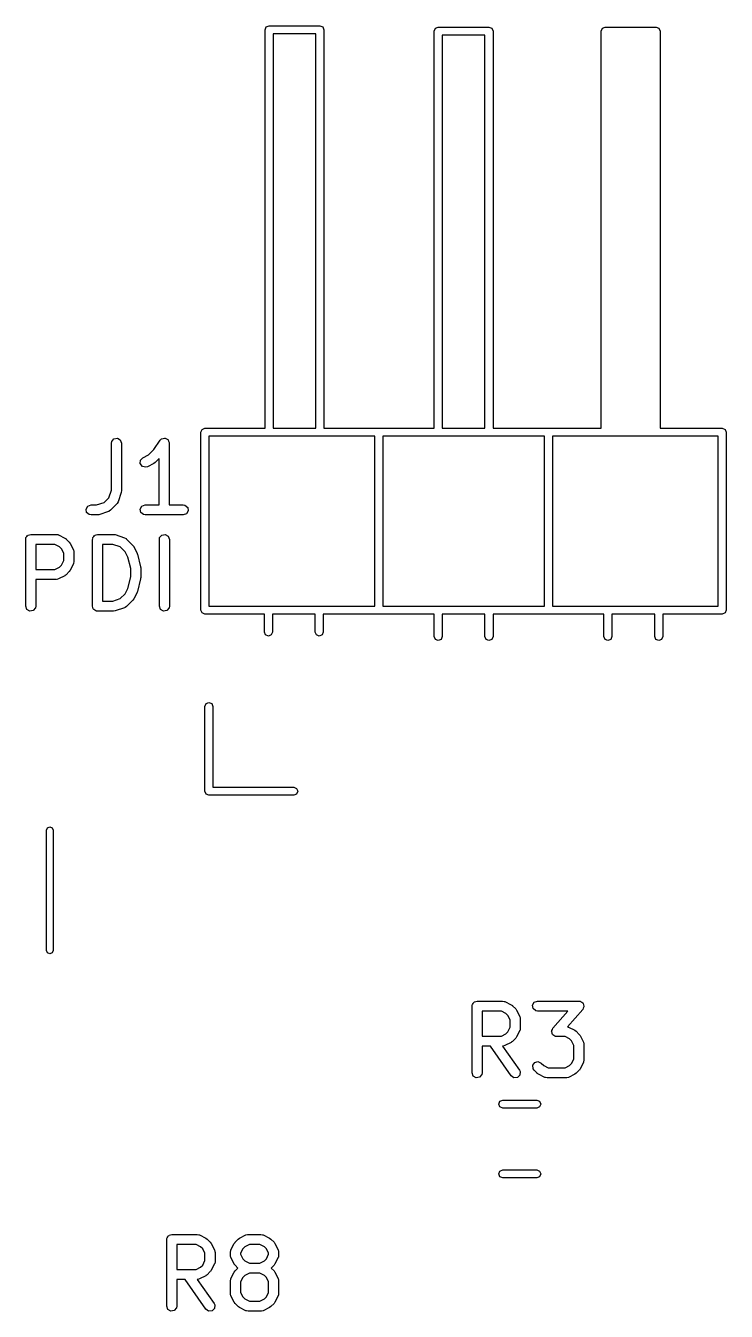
# Model space of a CAD drawing. Extents: x 89.2 to 114.3, y -90.3 to -50.9.
# Drawn here: x 103.84 to 114.32, y -70.15 to -50.92 of the extents above; entities that cross this region are included whole.
import ezdxf

# ---------------------------------------------------------------- set-up
doc = ezdxf.new("R2010")
doc.units = 0
doc.layers.add('BLACK', color=7, linetype='CONTINUOUS')

msp = doc.modelspace()

# ---------------------------------------------------------------- linework, layer by layer
at = {"layer": 'BLACK', "linetype": 'CONTINUOUS'}
for p, q in [((107.42, -50.98), (107.438, -50.9376)), ((107.438, -50.9376), (107.48, -50.92)), ((107.48, -50.92), (108.24, -50.92)), ((108.24, -50.92), (108.282, -50.9376)), ((108.282, -50.9376), (108.3, -50.98)), ((109.968, -50.9576), (110.01, -50.94)), ((110.01, -50.94), (110.77, -50.94)), ((110.77, -50.94), (110.812, -50.9576)), ((112.468, -50.9576), (112.51, -50.94)), ((112.51, -50.94), (113.27, -50.94)), ((113.27, -50.94), (113.312, -50.9576)), ((107.42, -56.94), (107.42, -50.98)), ((107.54, -51.04), (107.54, -56.94)), ((108.18, -51.04), (107.54, -51.04)), ((108.18, -56.94), (108.18, -51.04)), ((108.3, -50.98), (108.3, -56.94)), ((109.95, -51), (109.968, -50.9576)), ((109.95, -56.94), (109.95, -51)), ((110.07, -51.06), (110.07, -56.94)), ((110.71, -51.06), (110.07, -51.06)), ((110.71, -56.94), (110.71, -51.06)), ((110.812, -50.9576), (110.83, -51)), ((110.83, -51), (110.83, -56.94)), ((112.45, -51), (112.468, -50.9576)), ((112.45, -56.94), (112.45, -51)), ((113.312, -50.9576), (113.33, -51)), ((113.33, -51), (113.33, -56.94)), ((105.126, -57.1367), (105.159, -57.0974)), ((105.159, -57.0974), (105.21, -57.0885)), ((105.21, -57.0885), (105.254, -57.1142)), ((105.849, -57.1208), (105.867, -57.1019)), ((105.867, -57.1019), (105.871, -57.1007)), ((105.871, -57.1007), (105.873, -57.0974)), ((105.873, -57.0974), (105.895, -57.0936)), ((105.895, -57.0936), (105.916, -57.0875)), ((105.916, -57.0875), (105.92, -57.0893)), ((105.92, -57.0893), (105.924, -57.0885)), ((105.924, -57.0885), (105.943, -57.0994)), ((105.943, -57.0994), (105.963, -57.1081)), ((106.46, -57), (106.478, -56.9576)), ((106.46, -59.66), (106.46, -57)), ((106.478, -56.9576), (106.52, -56.94)), ((106.52, -56.94), (107.42, -56.94)), ((106.58, -57.06), (106.58, -59.6)), ((109.06, -57.06), (106.58, -57.06)), ((107.54, -56.94), (108.18, -56.94)), ((108.3, -56.94), (109.95, -56.94)), ((109.06, -59.6), (109.06, -57.06)), ((111.6, -57.06), (109.18, -57.06)), ((109.18, -57.06), (109.18, -59.6)), ((110.07, -56.94), (110.71, -56.94)), ((110.83, -56.94), (112.45, -56.94)), ((111.6, -59.6), (111.6, -57.06)), ((114.2, -57.06), (111.72, -57.06)), ((111.72, -57.06), (111.72, -59.6)), ((113.33, -56.94), (114.26, -56.94)), ((114.2, -59.6), (114.2, -57.06)), ((114.26, -56.94), (114.302, -56.9576)), ((114.302, -56.9576), (114.32, -57)), ((114.32, -57), (114.32, -59.66)), ((105.122, -57.1624), (105.126, -57.1367)), ((105.122, -57.8645), (105.122, -57.1624)), ((105.254, -57.1142), (105.272, -57.1624)), ((105.272, -57.1624), (105.272, -57.8767)), ((105.676, -57.3388), (105.757, -57.2575)), ((105.757, -57.2575), (105.849, -57.1208)), ((105.963, -57.1081), (105.965, -57.112)), ((105.965, -57.112), (105.968, -57.1142)), ((105.968, -57.1142), (105.976, -57.1346)), ((105.976, -57.1346), (105.985, -57.1541)), ((105.985, -57.1541), (105.984, -57.1583)), ((105.984, -57.1583), (105.986, -57.1624)), ((105.986, -57.1624), (105.986, -58.0874)), ((105.553, -57.4695), (105.556, -57.4183)), ((105.584, -57.5107), (105.553, -57.4695)), ((105.556, -57.4183), (105.592, -57.381)), ((105.592, -57.381), (105.676, -57.3388)), ((105.754, -57.4676), (105.659, -57.5152)), ((105.755, -57.4664), (105.754, -57.4676)), ((105.774, -57.4535), (105.755, -57.4664)), ((105.836, -57.3911), (105.774, -57.4535)), ((105.836, -58.0874), (105.836, -57.3911)), ((105.634, -57.5226), (105.584, -57.5107)), ((105.659, -57.5152), (105.634, -57.5226)), ((105.083, -57.979), (105.122, -57.8645)), ((104.899, -58.0874), (105.013, -58.0492)), ((105.013, -58.0492), (105.083, -57.979)), ((105.208, -58.0661), (105.204, -58.0685)), ((105.22, -58.0432), (105.208, -58.0661)), ((105.268, -57.9004), (105.22, -58.0432)), ((105.272, -57.8767), (105.268, -57.8987)), ((105.268, -57.8987), (105.268, -57.9004)), ((104.742, -58.1494), (104.768, -58.1049)), ((104.751, -58.1999), (104.742, -58.1494)), ((104.79, -58.2329), (104.751, -58.1999)), ((104.768, -58.1049), (104.816, -58.0874)), ((104.816, -58.2374), (104.79, -58.2329)), ((104.816, -58.0874), (104.899, -58.0874)), ((104.911, -58.2374), (104.816, -58.2374)), ((104.912, -58.2368), (104.911, -58.2374)), ((104.935, -58.2335), (104.912, -58.2368)), ((105.078, -58.1859), (104.935, -58.2335)), ((105.081, -58.1831), (105.078, -58.1859)), ((105.086, -58.1827), (105.081, -58.1831)), ((105.107, -58.1678), (105.086, -58.1827)), ((105.202, -58.0726), (105.107, -58.1678)), ((105.204, -58.0685), (105.202, -58.0726)), ((105.551, -58.1494), (105.577, -58.1049)), ((105.56, -58.1999), (105.551, -58.1494)), ((105.6, -58.2329), (105.56, -58.1999)), ((105.577, -58.1049), (105.625, -58.0874)), ((105.625, -58.2374), (105.6, -58.2329)), ((105.625, -58.0874), (105.836, -58.0874)), ((106.197, -58.2374), (105.625, -58.2374)), ((105.986, -58.0874), (106.197, -58.0874)), ((106.197, -58.0874), (106.222, -58.0919)), ((106.245, -58.2198), (106.197, -58.2374)), ((106.222, -58.0919), (106.262, -58.1249)), ((106.271, -58.1754), (106.245, -58.2198)), ((106.262, -58.1249), (106.271, -58.1754)), ((103.839, -58.6024), (103.841, -58.5926)), ((103.839, -59.6024), (103.839, -58.6024)), ((103.84, -58.5894), (103.842, -58.5865)), ((103.841, -58.5926), (103.84, -58.5894)), ((103.842, -58.5865), (103.843, -58.5767)), ((103.843, -58.5767), (103.856, -58.5618)), ((103.856, -58.5618), (103.866, -58.5449)), ((103.866, -58.5449), (103.872, -58.5426)), ((103.872, -58.5426), (103.876, -58.5374)), ((103.876, -58.5374), (103.895, -58.534)), ((103.895, -58.534), (103.914, -58.5274)), ((103.914, -58.5274), (104.295, -58.5274)), ((104.295, -58.5274), (104.32, -58.5319)), ((104.32, -58.5319), (104.324, -58.5348)), ((104.324, -58.5348), (104.328, -58.5353)), ((104.328, -58.5353), (104.424, -58.5829)), ((104.424, -58.5829), (104.442, -58.5963)), ((104.442, -58.5963), (104.443, -58.597)), ((104.443, -58.597), (104.491, -58.6446)), ((104.839, -58.6024), (104.841, -58.5926)), ((104.839, -59.6024), (104.839, -58.6024)), ((104.84, -58.5894), (104.842, -58.5865)), ((104.841, -58.5926), (104.84, -58.5894)), ((104.842, -58.5865), (104.843, -58.5767)), ((104.843, -58.5767), (104.856, -58.5618)), ((104.856, -58.5618), (104.866, -58.5449)), ((104.866, -58.5449), (104.872, -58.5426)), ((104.872, -58.5426), (104.876, -58.5374)), ((104.876, -58.5374), (104.895, -58.534)), ((104.895, -58.534), (104.914, -58.5274)), ((104.914, -58.5274), (105.152, -58.5274)), ((105.152, -58.5274), (105.174, -58.5313)), ((105.174, -58.5313), (105.176, -58.5312)), ((105.176, -58.5312), (105.318, -58.5788)), ((105.318, -58.5788), (105.341, -58.5913)), ((105.341, -58.5913), (105.344, -58.5951)), ((105.344, -58.5951), (105.348, -58.597)), ((105.348, -58.597), (105.443, -58.6922)), ((105.839, -58.6024), (105.843, -58.5767)), ((105.839, -59.6024), (105.839, -58.6024)), ((105.843, -58.5767), (105.876, -58.5374)), ((105.876, -58.5374), (105.927, -58.5285)), ((105.927, -58.5285), (105.971, -58.5542)), ((105.971, -58.5542), (105.989, -58.6024)), ((105.989, -58.6024), (105.989, -59.6024)), ((103.989, -58.6774), (103.989, -59.0512)), ((104.277, -58.6774), (103.989, -58.6774)), ((104.346, -58.7116), (104.277, -58.6774)), ((104.376, -58.742), (104.346, -58.7116)), ((104.41, -58.8106), (104.376, -58.742)), ((104.41, -58.918), (104.41, -58.8106)), ((104.491, -58.6446), (104.504, -58.663)), ((104.504, -58.663), (104.505, -58.6641)), ((104.505, -58.6641), (104.552, -58.7593)), ((104.552, -58.7593), (104.56, -58.7843)), ((104.56, -58.7843), (104.559, -58.7886)), ((104.559, -58.7886), (104.56, -58.7929)), ((104.56, -58.7929), (104.56, -58.9357)), ((104.989, -58.6774), (104.989, -59.5274)), ((105.14, -58.6774), (104.989, -58.6774)), ((105.254, -58.7156), (105.14, -58.6774)), ((105.328, -58.7897), (105.254, -58.7156)), ((105.367, -58.8667), (105.328, -58.7897)), ((105.443, -58.6922), (105.456, -58.7106)), ((105.456, -58.7106), (105.457, -58.7117)), ((105.457, -58.7117), (105.505, -58.8069)), ((105.505, -58.8069), (105.508, -58.8193)), ((105.508, -58.8193), (105.51, -58.8223)), ((105.51, -58.8223), (105.558, -59.0128)), ((104.277, -59.0512), (104.346, -59.0169)), ((104.346, -59.0169), (104.376, -58.9865)), ((104.376, -58.9865), (104.41, -58.918)), ((104.552, -58.9693), (104.505, -59.0645)), ((104.553, -58.9648), (104.552, -58.9693)), ((104.556, -58.9614), (104.553, -58.9648)), ((104.56, -58.9357), (104.556, -58.9614)), ((105.41, -59.0402), (105.367, -58.8667)), ((105.558, -59.0128), (105.559, -59.0277)), ((105.559, -59.0277), (105.56, -59.031)), ((103.989, -59.0512), (104.277, -59.0512)), ((104.295, -59.2012), (103.989, -59.2012)), ((103.989, -59.2012), (103.989, -59.6024)), ((104.299, -59.1997), (104.295, -59.2012)), ((104.303, -59.2007), (104.299, -59.1997)), ((104.328, -59.1933), (104.303, -59.2007)), ((104.424, -59.1457), (104.328, -59.1933)), ((104.425, -59.1445), (104.424, -59.1457)), ((104.443, -59.1316), (104.425, -59.1445)), ((104.491, -59.084), (104.443, -59.1316)), ((104.505, -59.0645), (104.491, -59.0825)), ((104.491, -59.0825), (104.491, -59.084)), ((105.367, -59.3381), (105.41, -59.1646)), ((105.41, -59.1646), (105.41, -59.0402)), ((105.558, -59.192), (105.51, -59.3825)), ((105.56, -59.1738), (105.558, -59.1886)), ((105.558, -59.1886), (105.558, -59.192)), ((105.56, -59.031), (105.56, -59.1738)), ((105.328, -59.4151), (105.367, -59.3381)), ((105.505, -59.3978), (105.457, -59.4931)), ((105.51, -59.3825), (105.505, -59.3943)), ((105.505, -59.3943), (105.505, -59.3978)), ((103.856, -59.6506), (103.839, -59.6024)), ((103.989, -59.6024), (103.984, -59.628)), ((104.845, -59.6207), (104.839, -59.6024)), ((104.989, -59.5274), (105.14, -59.5274)), ((105.14, -59.5274), (105.254, -59.4892)), ((105.254, -59.4892), (105.328, -59.4151)), ((105.443, -59.5126), (105.348, -59.6078)), ((105.444, -59.5111), (105.443, -59.5126)), ((105.457, -59.4931), (105.444, -59.5111)), ((105.856, -59.6506), (105.839, -59.6024)), ((105.989, -59.6024), (105.984, -59.628)), ((106.58, -59.6), (109.06, -59.6)), ((109.18, -59.6), (111.6, -59.6)), ((111.72, -59.6), (114.2, -59.6)), ((103.901, -59.6762), (103.856, -59.6506)), ((103.951, -59.6673), (103.901, -59.6762)), ((103.984, -59.628), (103.951, -59.6673)), ((104.849, -59.6399), (104.845, -59.6207)), ((104.854, -59.6442), (104.849, -59.6399)), ((104.856, -59.6506), (104.854, -59.6442)), ((104.873, -59.6603), (104.856, -59.6506)), ((104.888, -59.6729), (104.873, -59.6603)), ((104.898, -59.6746), (104.888, -59.6729)), ((104.901, -59.6762), (104.898, -59.6746)), ((104.904, -59.6757), (104.901, -59.6762)), ((104.914, -59.6774), (104.904, -59.6757)), ((105.152, -59.6774), (104.914, -59.6774)), ((105.153, -59.6768), (105.152, -59.6774)), ((105.176, -59.6735), (105.153, -59.6768)), ((105.318, -59.6259), (105.176, -59.6735)), ((105.322, -59.6231), (105.318, -59.6259)), ((105.326, -59.6227), (105.322, -59.6231)), ((105.348, -59.6078), (105.326, -59.6227)), ((105.901, -59.6762), (105.856, -59.6506)), ((105.951, -59.6673), (105.901, -59.6762)), ((105.984, -59.628), (105.951, -59.6673)), ((106.478, -59.7024), (106.46, -59.66)), ((106.52, -59.72), (106.478, -59.7024)), ((107.41, -59.72), (106.52, -59.72)), ((107.41, -59.99), (107.41, -59.72)), ((108.17, -59.72), (107.53, -59.72)), ((107.53, -59.72), (107.53, -59.99)), ((108.17, -59.99), (108.17, -59.72)), ((109.95, -59.72), (108.29, -59.72)), ((108.29, -59.72), (108.29, -59.99)), ((109.95, -60.0571), (109.95, -59.72)), ((110.71, -59.72), (110.07, -59.72)), ((110.07, -59.72), (110.07, -60.0571)), ((110.71, -60.0571), (110.71, -59.72)), ((112.49, -59.72), (110.83, -59.72)), ((110.83, -59.72), (110.83, -60.0571)), ((112.49, -60.0571), (112.49, -59.72)), ((113.25, -59.72), (112.61, -59.72)), ((112.61, -59.72), (112.61, -60.0571)), ((113.25, -60.0571), (113.25, -59.72)), ((114.26, -59.72), (113.37, -59.72)), ((113.37, -59.72), (113.37, -60.0571)), ((114.302, -59.7024), (114.26, -59.72)), ((114.32, -59.66), (114.302, -59.7024)), ((107.428, -60.0324), (107.41, -59.99)), ((107.47, -60.05), (107.428, -60.0324)), ((107.512, -60.0324), (107.47, -60.05)), ((107.53, -59.99), (107.512, -60.0324)), ((108.188, -60.0324), (108.17, -59.99)), ((108.23, -60.05), (108.188, -60.0324)), ((108.272, -60.0324), (108.23, -60.05)), ((108.29, -59.99), (108.272, -60.0324)), ((109.968, -60.0995), (109.95, -60.0571)), ((110.01, -60.1171), (109.968, -60.0995)), ((110.052, -60.0995), (110.01, -60.1171)), ((110.07, -60.0571), (110.052, -60.0995)), ((110.728, -60.0995), (110.71, -60.0571)), ((110.77, -60.1171), (110.728, -60.0995)), ((110.812, -60.0995), (110.77, -60.1171)), ((110.83, -60.0571), (110.812, -60.0995)), ((112.508, -60.0995), (112.49, -60.0571)), ((112.55, -60.1171), (112.508, -60.0995)), ((112.592, -60.0995), (112.55, -60.1171)), ((112.61, -60.0571), (112.592, -60.0995)), ((113.268, -60.0995), (113.25, -60.0571)), ((113.31, -60.1171), (113.268, -60.0995)), ((113.352, -60.0995), (113.31, -60.1171)), ((113.37, -60.0571), (113.352, -60.0995)), ((106.52, -61.1), (106.538, -61.0576)), ((106.52, -62.37), (106.52, -61.1)), ((106.538, -61.0576), (106.58, -61.04)), ((106.58, -61.04), (106.622, -61.0576)), ((106.622, -61.0576), (106.64, -61.1)), ((106.64, -61.1), (106.64, -62.31)), ((106.538, -62.4124), (106.52, -62.37)), ((106.58, -62.43), (106.538, -62.4124)), ((107.85, -62.43), (106.58, -62.43)), ((106.64, -62.31), (107.85, -62.31)), ((107.85, -62.31), (107.892, -62.3276)), ((107.892, -62.4124), (107.85, -62.43)), ((107.892, -62.3276), (107.91, -62.37)), ((107.91, -62.37), (107.892, -62.4124)), ((104.15, -62.95), (104.165, -62.9146)), ((104.15, -64.75), (104.15, -62.95)), ((104.165, -62.9146), (104.2, -62.9)), ((104.2, -62.9), (104.235, -62.9146)), ((104.235, -62.9146), (104.25, -62.95)), ((104.25, -62.95), (104.25, -64.75)), ((104.165, -64.7854), (104.15, -64.75)), ((104.2, -64.8), (104.165, -64.7854)), ((104.235, -64.7854), (104.2, -64.8)), ((104.25, -64.75), (104.235, -64.7854)), ((110.52, -65.5665), (110.521, -65.5567)), ((110.521, -65.5567), (110.534, -65.5418)), ((110.534, -65.5418), (110.544, -65.5249)), ((110.544, -65.5249), (110.55, -65.5226)), ((110.55, -65.5226), (110.554, -65.5174)), ((110.554, -65.5174), (110.574, -65.514)), ((110.574, -65.514), (110.592, -65.5074)), ((110.592, -65.5074), (110.973, -65.5074)), ((110.973, -65.5074), (110.999, -65.5119)), ((110.999, -65.5119), (111.002, -65.5148)), ((111.002, -65.5148), (111.006, -65.5153)), ((111.006, -65.5153), (111.102, -65.5629)), ((111.102, -65.5629), (111.12, -65.5763)), ((111.423, -65.5694), (111.448, -65.5249)), ((111.448, -65.5249), (111.497, -65.5074)), ((111.497, -65.5074), (112.116, -65.5074)), ((112.116, -65.5074), (112.127, -65.5093)), ((112.127, -65.5093), (112.13, -65.5088)), ((112.13, -65.5088), (112.133, -65.5104)), ((112.133, -65.5104), (112.141, -65.5119)), ((112.141, -65.5119), (112.157, -65.5249)), ((112.157, -65.5249), (112.174, -65.5354)), ((112.174, -65.5354), (112.176, -65.541)), ((112.176, -65.541), (112.181, -65.5449)), ((112.181, -65.5449), (112.184, -65.5648)), ((112.184, -65.5648), (112.191, -65.5839)), ((110.517, -65.5824), (110.519, -65.5726)), ((110.517, -66.5824), (110.517, -65.5824)), ((110.518, -65.5694), (110.52, -65.5665)), ((110.519, -65.5726), (110.518, -65.5694)), ((110.667, -65.6574), (110.667, -66.0312)), ((110.955, -65.6574), (110.667, -65.6574)), ((111.024, -65.6916), (110.955, -65.6574)), ((111.054, -65.722), (111.024, -65.6916)), ((111.088, -65.7906), (111.054, -65.722)), ((111.12, -65.5763), (111.121, -65.577)), ((111.121, -65.577), (111.169, -65.6246)), ((111.169, -65.6246), (111.182, -65.643)), ((111.182, -65.643), (111.183, -65.6441)), ((111.183, -65.6441), (111.23, -65.7393)), ((111.23, -65.7393), (111.238, -65.7643)), ((111.432, -65.6199), (111.423, -65.5694)), ((111.471, -65.6529), (111.432, -65.6199)), ((111.497, -65.6574), (111.471, -65.6529)), ((111.95, -65.6574), (111.497, -65.6574)), ((111.726, -65.9139), (111.95, -65.6574)), ((112.172, -65.6318), (111.945, -65.8918)), ((112.179, -65.6129), (112.172, -65.6318)), ((112.19, -65.5954), (112.179, -65.6129)), ((112.191, -65.5839), (112.189, -65.5895)), ((112.189, -65.5895), (112.19, -65.5954)), ((111.054, -65.9665), (111.088, -65.898)), ((111.088, -65.898), (111.088, -65.7906)), ((111.23, -65.9493), (111.183, -66.0445)), ((111.231, -65.9448), (111.23, -65.9493)), ((111.234, -65.9414), (111.231, -65.9448)), ((111.238, -65.9157), (111.234, -65.9414)), ((111.238, -65.7643), (111.237, -65.7686)), ((111.237, -65.7686), (111.238, -65.7729)), ((111.238, -65.7729), (111.238, -65.9157)), ((111.709, -65.9503), (111.719, -65.9328)), ((111.719, -65.9328), (111.726, -65.9139)), ((111.945, -65.8918), (111.951, -65.8929)), ((111.951, -65.8929), (111.954, -65.8957)), ((111.954, -65.8957), (111.959, -65.8963)), ((111.959, -65.8963), (112.054, -65.9439)), ((112.054, -65.9439), (112.072, -65.9572)), ((110.667, -66.0312), (110.955, -66.0312)), ((110.955, -66.0312), (111.024, -65.9969)), ((111.102, -66.1257), (111.006, -66.1733)), ((111.024, -65.9969), (111.054, -65.9665)), ((111.103, -66.1245), (111.102, -66.1257)), ((111.121, -66.1116), (111.103, -66.1245)), ((111.169, -66.064), (111.121, -66.1116)), ((111.183, -66.0445), (111.169, -66.0625)), ((111.169, -66.0625), (111.169, -66.064)), ((111.707, -65.9618), (111.71, -65.9562)), ((111.714, -65.9809), (111.707, -65.9618)), ((111.71, -65.9562), (111.709, -65.9503)), ((111.717, -66.0008), (111.714, -65.9809)), ((111.722, -66.0047), (111.717, -66.0008)), ((111.724, -66.0103), (111.722, -66.0047)), ((111.741, -66.0208), (111.724, -66.0103)), ((111.757, -66.0338), (111.741, -66.0208)), ((111.765, -66.0353), (111.757, -66.0338)), ((111.768, -66.0369), (111.765, -66.0353)), ((111.771, -66.0364), (111.768, -66.0369)), ((111.782, -66.0383), (111.771, -66.0364)), ((111.908, -66.0383), (111.782, -66.0383)), ((111.976, -66.0726), (111.908, -66.0383)), ((112.006, -66.103), (111.976, -66.0726)), ((112.041, -66.1715), (112.006, -66.103)), ((112.072, -65.9572), (112.074, -65.9579)), ((112.074, -65.9579), (112.121, -66.0055)), ((112.121, -66.0055), (112.134, -66.0239)), ((112.134, -66.0239), (112.135, -66.025)), ((112.135, -66.025), (112.183, -66.1203)), ((112.183, -66.1203), (112.19, -66.1452)), ((110.791, -66.1812), (110.667, -66.1812)), ((110.667, -66.1812), (110.667, -66.5824)), ((111.102, -66.6254), (110.791, -66.1812)), ((110.977, -66.1797), (110.974, -66.1808)), ((110.974, -66.1808), (111.225, -66.5394)), ((110.981, -66.1807), (110.977, -66.1797)), ((111.006, -66.1733), (110.981, -66.1807)), ((112.041, -66.3742), (112.041, -66.1715)), ((112.19, -66.1452), (112.189, -66.1496)), ((112.189, -66.1496), (112.191, -66.1538)), ((112.191, -66.1538), (112.191, -66.3919)), ((111.424, -66.4677), (111.454, -66.4257)), ((111.429, -66.5188), (111.424, -66.4677)), ((111.444, -66.5402), (111.429, -66.5188)), ((111.454, -66.4257), (111.503, -66.4124)), ((111.503, -66.4124), (111.55, -66.4341)), ((111.55, -66.4341), (111.589, -66.4731)), ((111.589, -66.4731), (111.657, -66.5074)), ((111.657, -66.5074), (111.908, -66.5074)), ((111.908, -66.5074), (111.976, -66.4731)), ((111.976, -66.4731), (112.006, -66.4427)), ((112.006, -66.4427), (112.041, -66.3742)), ((112.135, -66.5207), (112.122, -66.5387)), ((112.183, -66.4254), (112.135, -66.5207)), ((112.186, -66.4176), (112.183, -66.421)), ((112.183, -66.421), (112.183, -66.4254)), ((112.191, -66.3919), (112.186, -66.4176)), ((110.534, -66.6306), (110.517, -66.5824)), ((110.579, -66.6562), (110.534, -66.6306)), ((110.629, -66.6473), (110.579, -66.6562)), ((110.662, -66.608), (110.629, -66.6473)), ((110.667, -66.5824), (110.662, -66.608)), ((111.144, -66.6548), (111.102, -66.6254)), ((111.195, -66.6504), (111.144, -66.6548)), ((111.231, -66.6141), (111.195, -66.6504)), ((111.225, -66.5394), (111.236, -66.563)), ((111.236, -66.563), (111.231, -66.6141)), ((111.491, -66.5878), (111.444, -66.5402)), ((111.493, -66.5885), (111.491, -66.5878)), ((111.511, -66.6018), (111.493, -66.5885)), ((111.606, -66.6495), (111.511, -66.6018)), ((111.61, -66.65), (111.606, -66.6495)), ((111.614, -66.6529), (111.61, -66.65)), ((111.64, -66.6574), (111.614, -66.6529)), ((111.925, -66.6574), (111.64, -66.6574)), ((111.929, -66.6558), (111.925, -66.6574)), ((111.934, -66.6569), (111.929, -66.6558)), ((111.959, -66.6495), (111.934, -66.6569)), ((112.054, -66.6018), (111.959, -66.6495)), ((112.055, -66.6007), (112.054, -66.6018)), ((112.074, -66.5878), (112.055, -66.6007)), ((112.121, -66.5402), (112.074, -66.5878)), ((112.122, -66.5387), (112.121, -66.5402)), ((110.915, -67.0475), (110.933, -67.0051)), ((110.933, -67.0899), (110.915, -67.0475)), ((110.933, -67.0051), (110.975, -66.9875)), ((110.975, -67.1075), (110.933, -67.0899)), ((110.975, -66.9875), (111.485, -66.9875)), ((111.485, -66.9875), (111.527, -67.0051)), ((111.527, -67.0899), (111.485, -67.1075)), ((111.527, -67.0051), (111.545, -67.0475)), ((111.545, -67.0475), (111.527, -67.0899)), ((111.485, -67.1075), (110.975, -67.1075)), ((110.915, -68.0925), (110.933, -68.0501)), ((110.933, -68.0501), (110.975, -68.0325)), ((110.975, -68.0325), (111.485, -68.0325)), ((111.485, -68.0325), (111.527, -68.0501)), ((111.527, -68.0501), (111.545, -68.0925)), ((110.933, -68.1349), (110.915, -68.0925)), ((110.975, -68.1525), (110.933, -68.1349)), ((111.485, -68.1525), (110.975, -68.1525)), ((111.527, -68.1349), (111.485, -68.1525)), ((111.545, -68.0925), (111.527, -68.1349)), ((105.966, -69.0318), (105.976, -69.0149)), ((105.976, -69.0149), (105.983, -69.0126)), ((105.983, -69.0126), (105.987, -69.0074)), ((105.987, -69.0074), (106.006, -69.004)), ((106.006, -69.004), (106.024, -68.9974)), ((106.024, -68.9974), (106.405, -68.9974)), ((106.405, -68.9974), (106.431, -69.0019)), ((106.431, -69.0019), (106.434, -69.0048)), ((106.434, -69.0048), (106.439, -69.0053)), ((106.439, -69.0053), (106.534, -69.0529)), ((107.038, -69.0529), (107.134, -69.0053)), ((107.134, -69.0053), (107.159, -68.9979)), ((107.159, -68.9979), (107.163, -68.9989)), ((107.163, -68.9989), (107.167, -68.9974)), ((107.167, -68.9974), (107.358, -68.9974)), ((107.358, -68.9974), (107.383, -69.0019)), ((107.383, -69.0019), (107.387, -69.0048)), ((107.387, -69.0048), (107.391, -69.0053)), ((107.391, -69.0053), (107.487, -69.0529)), ((105.949, -69.0724), (105.951, -69.0626)), ((105.949, -70.0724), (105.949, -69.0724)), ((105.951, -69.0594), (105.952, -69.0565)), ((105.951, -69.0626), (105.951, -69.0594)), ((105.952, -69.0565), (105.954, -69.0467)), ((105.954, -69.0467), (105.966, -69.0318)), ((106.099, -69.1474), (106.099, -69.5212)), ((106.388, -69.1474), (106.099, -69.1474)), ((106.456, -69.1816), (106.388, -69.1474)), ((106.487, -69.212), (106.456, -69.1816)), ((106.521, -69.2806), (106.487, -69.212)), ((106.534, -69.0529), (106.552, -69.0663)), ((106.552, -69.0663), (106.554, -69.067)), ((106.554, -69.067), (106.601, -69.1146)), ((106.601, -69.1146), (106.614, -69.133)), ((106.614, -69.133), (106.615, -69.1341)), ((106.615, -69.1341), (106.663, -69.2293)), ((106.91, -69.2293), (106.957, -69.1341)), ((106.957, -69.1341), (106.971, -69.1161)), ((106.971, -69.1146), (107.019, -69.067)), ((106.971, -69.1161), (106.971, -69.1146)), ((107.019, -69.067), (107.037, -69.0541)), ((107.037, -69.0541), (107.038, -69.0529)), ((107.086, -69.212), (107.052, -69.2806)), ((107.116, -69.1816), (107.086, -69.212)), ((107.185, -69.1474), (107.116, -69.1816)), ((107.34, -69.1474), (107.185, -69.1474)), ((107.409, -69.1816), (107.34, -69.1474)), ((107.439, -69.212), (107.409, -69.1816)), ((107.473, -69.2806), (107.439, -69.212)), ((107.487, -69.0529), (107.505, -69.0663)), ((107.505, -69.0663), (107.506, -69.067)), ((107.506, -69.067), (107.554, -69.1146)), ((107.554, -69.1146), (107.566, -69.133)), ((107.566, -69.133), (107.568, -69.1341)), ((107.568, -69.1341), (107.615, -69.2293)), ((106.487, -69.4565), (106.521, -69.388)), ((106.521, -69.388), (106.521, -69.2806)), ((106.663, -69.2293), (106.67, -69.2543)), ((106.671, -69.4057), (106.666, -69.4314)), ((106.67, -69.2543), (106.669, -69.2586)), ((106.669, -69.2586), (106.671, -69.2629)), ((106.671, -69.2629), (106.671, -69.4057)), ((106.902, -69.2629), (106.906, -69.2372)), ((106.902, -69.3105), (106.902, -69.2629)), ((106.903, -69.3147), (106.902, -69.3105)), ((106.902, -69.319), (106.903, -69.3147)), ((106.91, -69.344), (106.902, -69.319)), ((106.906, -69.2372), (106.909, -69.2338)), ((106.909, -69.2338), (106.91, -69.2293)), ((106.957, -69.4393), (106.91, -69.344)), ((107.052, -69.2806), (107.052, -69.2928)), ((107.052, -69.2928), (107.086, -69.3613)), ((107.086, -69.3613), (107.116, -69.3917)), ((107.116, -69.3917), (107.185, -69.426)), ((107.34, -69.426), (107.409, -69.3917)), ((107.409, -69.3917), (107.439, -69.3613)), ((107.439, -69.3613), (107.473, -69.2928)), ((107.473, -69.2928), (107.473, -69.2806)), ((107.615, -69.344), (107.568, -69.4393)), ((107.615, -69.2293), (107.623, -69.2543)), ((107.616, -69.3396), (107.615, -69.344)), ((107.619, -69.3361), (107.616, -69.3396)), ((107.623, -69.3105), (107.619, -69.3361)), ((107.623, -69.2543), (107.622, -69.2586)), ((107.622, -69.2586), (107.623, -69.2629)), ((107.623, -69.2629), (107.623, -69.3105)), ((106.099, -69.5212), (106.388, -69.5212)), ((106.388, -69.5212), (106.456, -69.4869)), ((106.456, -69.4869), (106.487, -69.4565)), ((106.554, -69.6016), (106.535, -69.6145)), ((106.601, -69.554), (106.554, -69.6016)), ((106.602, -69.5525), (106.601, -69.554)), ((106.615, -69.5345), (106.602, -69.5525)), ((106.663, -69.4393), (106.615, -69.5345)), ((106.666, -69.4314), (106.663, -69.4348)), ((106.663, -69.4348), (106.663, -69.4393)), ((106.91, -69.6579), (106.957, -69.5626)), ((106.959, -69.4404), (106.957, -69.4393)), ((106.957, -69.5626), (106.971, -69.5446)), ((106.971, -69.4587), (106.959, -69.4404)), ((107.014, -69.501), (106.971, -69.4587)), ((106.971, -69.5432), (107.014, -69.501)), ((106.971, -69.5446), (106.971, -69.5432)), ((107.185, -69.576), (107.116, -69.6102)), ((107.185, -69.426), (107.34, -69.426)), ((107.34, -69.576), (107.185, -69.576)), ((107.409, -69.6102), (107.34, -69.576)), ((107.554, -69.4587), (107.511, -69.501)), ((107.511, -69.501), (107.554, -69.5432)), ((107.568, -69.4393), (107.554, -69.4573)), ((107.554, -69.4573), (107.554, -69.4587)), ((107.554, -69.5432), (107.566, -69.5615)), ((107.566, -69.5615), (107.568, -69.5626)), ((107.568, -69.5626), (107.615, -69.6579)), ((106.223, -69.6712), (106.099, -69.6712)), ((106.099, -69.6712), (106.099, -70.0724)), ((106.534, -70.1154), (106.223, -69.6712)), ((106.41, -69.6697), (106.406, -69.6708)), ((106.406, -69.6708), (106.657, -70.0294)), ((106.414, -69.6707), (106.41, -69.6697)), ((106.439, -69.6633), (106.414, -69.6707)), ((106.534, -69.6157), (106.439, -69.6633)), ((106.535, -69.6145), (106.534, -69.6157)), ((106.902, -69.6914), (106.906, -69.6658)), ((106.902, -69.8819), (106.902, -69.6914)), ((106.906, -69.6658), (106.909, -69.6623)), ((106.909, -69.6623), (106.91, -69.6579)), ((107.086, -69.6406), (107.052, -69.7091)), ((107.052, -69.7091), (107.052, -69.8642)), ((107.116, -69.6102), (107.086, -69.6406)), ((107.439, -69.6406), (107.409, -69.6102)), ((107.473, -69.7091), (107.439, -69.6406)), ((107.473, -69.8642), (107.473, -69.7091)), ((107.615, -69.6579), (107.623, -69.6829)), ((107.623, -69.6829), (107.622, -69.6872)), ((107.622, -69.6872), (107.623, -69.6914)), ((107.623, -69.6914), (107.623, -69.8819)), ((106.903, -69.8861), (106.902, -69.8819)), ((106.902, -69.8905), (106.903, -69.8861)), ((106.91, -69.9154), (106.902, -69.8905)), ((106.957, -70.0107), (106.91, -69.9154)), ((107.052, -69.8642), (107.086, -69.9327)), ((107.086, -69.9327), (107.116, -69.9631)), ((107.116, -69.9631), (107.185, -69.9974)), ((107.34, -69.9974), (107.409, -69.9631)), ((107.409, -69.9631), (107.439, -69.9327)), ((107.439, -69.9327), (107.473, -69.8642)), ((107.615, -69.9154), (107.568, -70.0107)), ((107.616, -69.911), (107.615, -69.9154)), ((107.619, -69.9076), (107.616, -69.911)), ((107.623, -69.8819), (107.619, -69.9076)), ((105.967, -70.1206), (105.949, -70.0724)), ((106.011, -70.1462), (105.967, -70.1206)), ((106.062, -70.1373), (106.011, -70.1462)), ((106.095, -70.098), (106.062, -70.1373)), ((106.099, -70.0724), (106.095, -70.098)), ((106.576, -70.1448), (106.534, -70.1154)), ((106.628, -70.1404), (106.576, -70.1448)), ((106.664, -70.1041), (106.628, -70.1404)), ((106.657, -70.0294), (106.668, -70.053)), ((106.668, -70.053), (106.664, -70.1041)), ((106.959, -70.0118), (106.957, -70.0107)), ((106.971, -70.0302), (106.959, -70.0118)), ((107.019, -70.0778), (106.971, -70.0302)), ((107.02, -70.0785), (107.019, -70.0778)), ((107.038, -70.0918), (107.02, -70.0785)), ((107.134, -70.1395), (107.038, -70.0918)), ((107.138, -70.14), (107.134, -70.1395)), ((107.142, -70.1429), (107.138, -70.14)), ((107.167, -70.1474), (107.142, -70.1429)), ((107.358, -70.1474), (107.167, -70.1474)), ((107.185, -69.9974), (107.34, -69.9974)), ((107.362, -70.1458), (107.358, -70.1474)), ((107.366, -70.1469), (107.362, -70.1458)), ((107.391, -70.1395), (107.366, -70.1469)), ((107.487, -70.0918), (107.391, -70.1395)), ((107.488, -70.0907), (107.487, -70.0918)), ((107.506, -70.0778), (107.488, -70.0907)), ((107.554, -70.0302), (107.506, -70.0778)), ((107.568, -70.0107), (107.554, -70.0287)), ((107.554, -70.0287), (107.554, -70.0302))]:
    msp.add_line(p, q, dxfattribs=at)

doc.saveas('drawing.dxf')
